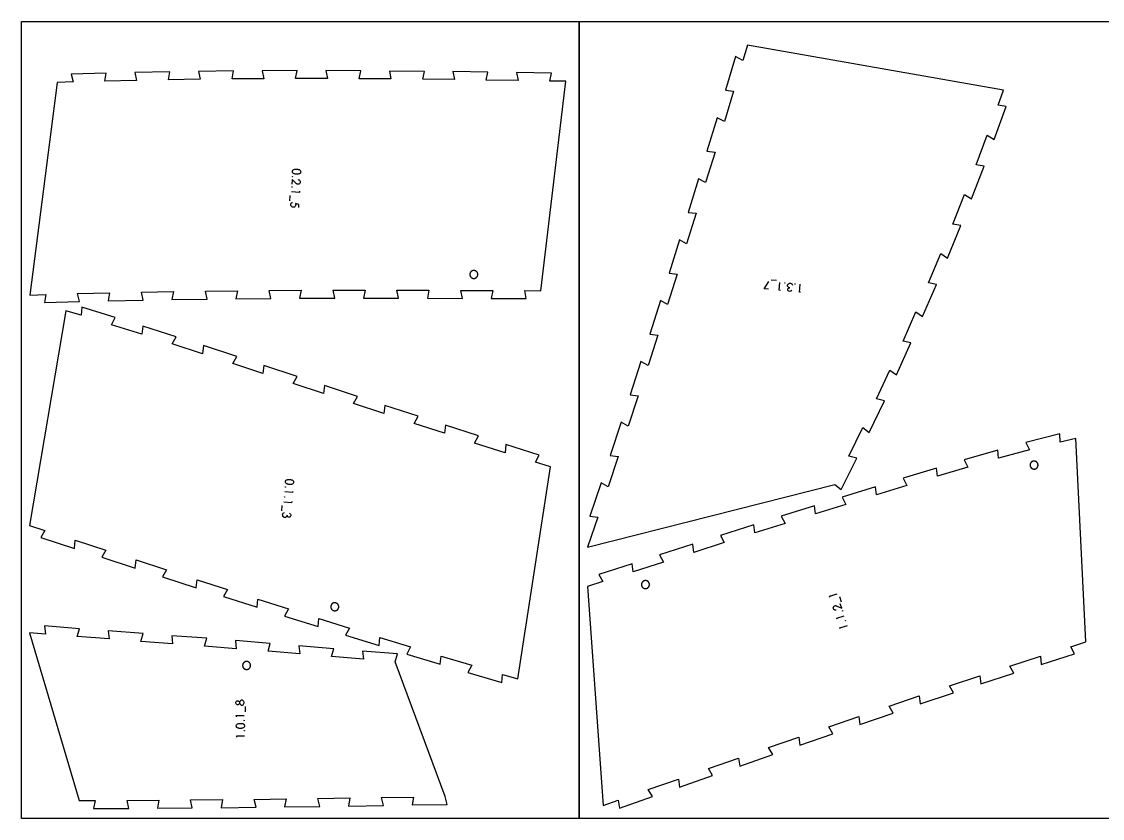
# Model space of a CAD drawing. Header units: millimetres. Extents: x 0 to 7990, y -6000 to -5000.
# Drawn here: x 0 to 1357, y -6000 to -5000 of the extents above; entities that cross this region are included whole.
import ezdxf

# ---------------------------------------------------------------- set-up
doc = ezdxf.new("R2010")
doc.units = ezdxf.units.MM
doc.header["$MEASUREMENT"] = 0
for name, color, linetype, true_color in [('Default', 18, 'Continuous', 0x000000), ('nest$l_engrave_text', 5, 'Continuous', 0x0000ff), ('nest$l_inner_cut', 3, 'Continuous', 0x00ff00), ('nest$l_outer_cut', 1, 'Continuous', 0xff0000)]:
    doc.layers.add(name, color=color, linetype=linetype, true_color=true_color)

msp = doc.modelspace()

# ---------------------------------------------------------------- linework, layer by layer
at = {"layer": 'Default'}
for points in [[(0, -6000), (0, -5000), (700, -5000), (700, -6000)], [(700, -6000), (700, -5000), (1400, -5000), (1400, -6000)]]:
    msp.add_lwpolyline(points, close=True, dxfattribs=at)
at = {"layer": 'nest$l_engrave_text'}
for points in [[(340.4, -5194.7), (340.3, -5194.9), (340.1, -5194.9), (340, -5194.9), (339.9, -5194.7), (340, -5194.5), (340.2, -5194.5), (340.3, -5194.6)], [(340.6, -5186.5), (341.1, -5186), (341.9, -5185.5), (342.9, -5185.2), (343, -5185.2), (343.2, -5185.2), (343.5, -5185.2), (344, -5185.1), (345.2, -5185.1), (346.5, -5185.3), (346.9, -5185.3), (347.3, -5185.4), (347.6, -5185.5), (347.7, -5185.5), (348.3, -5185.7), (348.8, -5186), (349.2, -5186.3), (349.5, -5186.5), (350, -5187.1), (350.2, -5187.8), (350.3, -5188.5), (350.2, -5189.3), (349.9, -5190), (349.4, -5190.5), (348.7, -5191), (348, -5191.2), (347.1, -5191.4), (346.4, -5191.4), (345.3, -5191.5), (344.3, -5191.4), (343.5, -5191.3), (342.7, -5191.1), (342.1, -5191), (341.5, -5190.6), (340.9, -5190.2), (340.5, -5189.7), (340.2, -5189.2), (340, -5188.6), (340, -5188), (340.1, -5187.2)], [(339.7, -5207.5), (339.7, -5207.6), (339.5, -5207.7), (339.3, -5207.6), (339.3, -5207.5), (339.3, -5207.3), (339.5, -5207.2), (339.7, -5207.3)], [(958.1, -5328.4), (958, -5328.4), (957.9, -5328.2), (958, -5328), (958.2, -5328), (958.3, -5328.1), (958.4, -5328.2), (958.3, -5328.4)], [(970.8, -5329.6), (970.7, -5329.5), (970.6, -5329.3), (970.7, -5329.1), (970.9, -5329.1), (971, -5329.2), (971.1, -5329.3), (971, -5329.5)], [(331.8, -5575.8), (332.3, -5575.3), (333.2, -5574.9), (334.2, -5574.6), (334.3, -5574.6), (334.5, -5574.6), (334.8, -5574.6), (335.2, -5574.5), (336.5, -5574.6), (337.7, -5574.8), (338.2, -5574.9), (338.5, -5575), (338.8, -5575), (338.9, -5575), (339.5, -5575.3), (340, -5575.6), (340.4, -5575.9), (340.7, -5576.1), (341.2, -5576.8), (341.4, -5577.5), (341.5, -5578.1), (341.3, -5579), (340.9, -5579.7), (340.5, -5580.1), (339.7, -5580.6), (339.1, -5580.8), (338.2, -5580.9), (337.4, -5581), (336.4, -5580.9), (335.4, -5580.8), (334.6, -5580.7), (333.8, -5580.5), (333.2, -5580.3), (332.6, -5580), (332, -5579.5), (331.6, -5579), (331.3, -5578.5), (331.2, -5577.9), (331.1, -5577.3), (331.3, -5576.5)], [(331.3, -5584), (331.2, -5584.2), (331.1, -5584.2), (330.9, -5584.2), (330.8, -5584), (330.9, -5583.8), (331.1, -5583.8), (331.3, -5583.9)], [(330.2, -5596.7), (330.1, -5596.9), (330, -5596.9), (329.8, -5596.9), (329.7, -5596.7), (329.8, -5596.5), (330, -5596.5), (330.2, -5596.6)], [(1030.2, -5739.6), (1030.2, -5739.4), (1030.3, -5739.3), (1030.5, -5739.3), (1030.6, -5739.5), (1030.6, -5739.7), (1030.5, -5739.8), (1030.3, -5739.8)], [(1034.1, -5751.8), (1034.1, -5751.6), (1034.3, -5751.5), (1034.4, -5751.5), (1034.6, -5751.6), (1034.5, -5751.8), (1034.4, -5751.9), (1034.2, -5751.9)], [(273.7, -5854.3), (273.7, -5855.1), (273.9, -5855.8), (274.2, -5856.5), (274.6, -5857.1), (275.2, -5857.6), (275.8, -5857.8), (276.5, -5857.9), (277.3, -5857.7), (278.1, -5857.4), (278.6, -5856.8), (279, -5856), (279.2, -5855.1), (279.2, -5854.3), (279, -5853.6), (278.7, -5853), (278.3, -5852.5), (277.7, -5852), (277.1, -5851.8), (276.4, -5851.7), (275.7, -5851.8), (275.2, -5852), (274.7, -5852.4), (274.4, -5852.7), (274, -5853.3), (273.8, -5853.9), (273.7, -5854.7), (273.6, -5855.5), (273.4, -5856), (272.8, -5856.7), (272.3, -5857.1), (271.7, -5857.4), (271.2, -5857.4), (270.8, -5857.4), (270.2, -5857.2), (269.6, -5856.7), (269.3, -5856.1), (269, -5855.5), (269, -5854.8), (269.1, -5854.1), (269.3, -5853.5), (269.7, -5853), (270.2, -5852.6), (270.8, -5852.4), (271.3, -5852.3), (271.8, -5852.4), (272.4, -5852.7), (273, -5853.2), (273.5, -5853.8)], [(279.4, -5885.4), (278.9, -5886), (278.1, -5886.5), (277.1, -5886.8), (277, -5886.9), (276.8, -5886.9), (276.5, -5886.9), (276, -5887), (274.8, -5887.1), (273.6, -5887.1), (273.1, -5887), (272.7, -5886.9), (272.5, -5886.9), (272.3, -5886.9), (271.7, -5886.7), (271.2, -5886.5), (270.7, -5886.2), (270.4, -5886), (269.9, -5885.4), (269.6, -5884.8), (269.5, -5884.1), (269.5, -5883.3), (269.8, -5882.5), (270.3, -5882), (271, -5881.5), (271.6, -5881.2), (272.5, -5881), (273.2, -5880.9), (274.2, -5880.8), (275.2, -5880.8), (276.1, -5880.8), (276.9, -5880.9), (277.5, -5881.1), (278.1, -5881.3), (278.7, -5881.8), (279.2, -5882.2), (279.5, -5882.7), (279.8, -5883.3), (279.8, -5883.9), (279.7, -5884.6)], [(279, -5877.2), (279, -5877), (279.2, -5876.9), (279.4, -5877), (279.4, -5877.2), (279.4, -5877.3), (279.2, -5877.4), (279, -5877.3)], [(279.2, -5889.9), (279.2, -5889.8), (279.4, -5889.7), (279.6, -5889.8), (279.6, -5889.9), (279.6, -5890.1), (279.4, -5890.2), (279.3, -5890.1)]]:
    msp.add_lwpolyline(points, close=True, dxfattribs=at)
for points in [[(347.1, -5198.3), (347.6, -5198.5), (348.2, -5198.7), (348.7, -5199.1), (349.1, -5199.5), (349.5, -5200.3), (349.7, -5201.3), (349.6, -5201.9), (349.5, -5202.4), (349.2, -5202.9), (348.8, -5203.4), (347.9, -5203.9), (347.3, -5204.1), (346.8, -5204.2), (345.9, -5203.9), (345.6, -5203.8), (345.4, -5203.8), (345.1, -5203.5), (339.7, -5198.2), (339.4, -5204)], [(336.7, -5218.2), (336.3, -5224.9)], [(348.8, -5212.8), (348.7, -5214.3), (338.9, -5213.7)], [(347.8, -5233.1), (348, -5229.4), (343.9, -5228.3), (344, -5228.9), (344.1, -5229.8), (344, -5230.6), (343.8, -5231.2), (343.5, -5231.8), (343.1, -5232.3), (342.5, -5232.7), (341.7, -5232.9), (341, -5232.9), (340.2, -5232.8), (339.4, -5232.5), (338.8, -5232), (338.2, -5231.3), (337.9, -5230.6), (337.8, -5229.7), (338, -5228.9), (338.3, -5228.1), (338.9, -5227.5), (339.4, -5227.2), (339.7, -5227.1), (339.9, -5227)], [(937.6, -5336), (932.1, -5335.5), (938, -5326.2)], [(947.6, -5325.1), (940.8, -5324.5)], [(952.5, -5337.3), (951, -5337.2), (951.9, -5327.4)], [(966.7, -5337), (966.1, -5337.8), (965.6, -5338.2), (964.8, -5338.5), (964, -5338.6), (963.1, -5338.4), (962.3, -5337.8), (961.8, -5337), (961.7, -5336.1), (962, -5335.3), (962.7, -5334.6), (963.5, -5334.2), (964.5, -5334.1), (963.1, -5333.6), (962.2, -5333), (961.6, -5332.2), (961.5, -5331.2), (961.6, -5330.5), (961.9, -5329.9), (962.2, -5329.4), (962.7, -5328.9), (963.9, -5328.4), (965.3, -5328.4), (966.1, -5328.6), (966.8, -5329.2), (967.2, -5329.8), (967.6, -5330.7)], [(977.9, -5339.5), (976.5, -5339.4), (977.3, -5329.7)], [(339.1, -5602.4), (338.9, -5603.8), (329.2, -5603)], [(340.2, -5589.7), (340, -5591.1), (330.3, -5590.3)], [(326.8, -5607.3), (326.2, -5614.1)], [(336.2, -5617.1), (337, -5617.8), (337.4, -5618.2), (337.8, -5619), (337.8, -5619.8), (337.6, -5620.7), (337, -5621.5), (336.3, -5622), (335.4, -5622.1), (334.5, -5621.8), (333.8, -5621.1), (333.4, -5620.3), (333.3, -5619.4), (332.8, -5620.7), (332.2, -5621.7), (331.4, -5622.2), (330.5, -5622.3), (329.7, -5622.2), (329.1, -5621.9), (328.6, -5621.6), (328.1, -5621.1), (327.7, -5619.9), (327.6, -5618.5), (327.8, -5617.7), (328.4, -5617), (329.1, -5616.6), (330, -5616.2)], [(1014.8, -5722.4), (1014.3, -5721), (1023.6, -5718)], [(1029.2, -5728.6), (1027.1, -5722.1)], [(1022.6, -5738.7), (1022.1, -5738.7), (1021.4, -5738.7), (1020.8, -5738.5), (1020.3, -5738.3), (1019.6, -5737.7), (1019.1, -5736.8), (1019, -5736.3), (1018.9, -5735.7), (1019, -5735.1), (1019.2, -5734.6), (1019.9, -5733.7), (1020.3, -5733.4), (1020.8, -5733.1), (1021.8, -5733), (1022.1, -5733), (1022.2, -5733), (1022.6, -5733.1), (1029.5, -5736.2), (1027.7, -5730.7)], [(1023.7, -5750), (1023.3, -5748.7), (1032.6, -5745.6)], [(1027.7, -5762.2), (1027.2, -5760.8), (1036.6, -5757.8)], [(281.2, -5866.3), (281.1, -5859.5)], [(269.6, -5872.5), (269.5, -5871), (279.3, -5870.9)], [(270, -5898), (270, -5896.6), (279.8, -5896.4)]]:
    msp.add_lwpolyline(points, dxfattribs=at)
at = {"layer": 'nest$l_inner_cut'}
for points in [[(567.4, -5322.3), (567.5, -5322.3), (567.7, -5322.3), (567.9, -5322.3), (568.1, -5322.3), (568.2, -5322.3), (568.4, -5322.3), (568.6, -5322.2), (568.7, -5322.2), (568.9, -5322.2), (569.1, -5322.1), (569.2, -5322.1), (569.4, -5322), (569.6, -5321.9), (569.7, -5321.9), (569.9, -5321.8), (570, -5321.7), (570.2, -5321.6), (570.3, -5321.5), (570.5, -5321.4), (570.6, -5321.3), (570.8, -5321.2), (570.9, -5321.1), (571, -5321), (571.1, -5320.9), (571.3, -5320.8), (571.4, -5320.6), (571.5, -5320.5), (571.6, -5320.4), (571.7, -5320.2), (571.8, -5320.1), (571.9, -5319.9), (572, -5319.8), (572.1, -5319.6), (572.1, -5319.5), (572.2, -5319.3), (572.3, -5319.2), (572.3, -5319), (572.4, -5318.8), (572.4, -5318.7), (572.5, -5318.5), (572.5, -5318.3), (572.6, -5318.2), (572.6, -5318), (572.6, -5317.8), (572.6, -5317.6), (572.6, -5317.5), (572.6, -5317.3), (572.6, -5317.1), (572.6, -5316.9), (572.6, -5316.8), (572.6, -5316.6), (572.5, -5316.4), (572.5, -5316.3), (572.5, -5316.1), (572.4, -5315.9), (572.4, -5315.8), (572.3, -5315.6), (572.2, -5315.4), (572.2, -5315.3), (572.1, -5315.1), (572, -5315), (571.9, -5314.8), (571.8, -5314.7), (571.8, -5314.5), (571.7, -5314.4), (571.5, -5314.2), (571.4, -5314.1), (571.3, -5314), (571.2, -5313.8), (571.1, -5313.7), (571, -5313.6), (570.8, -5313.5), (570.7, -5313.4), (570.5, -5313.3), (570.4, -5313.2), (570.3, -5313.1), (570.1, -5313), (570, -5312.9), (569.8, -5312.8), (569.6, -5312.8), (569.5, -5312.7), (569.3, -5312.6), (569.2, -5312.6), (569, -5312.5), (568.8, -5312.5), (568.7, -5312.4), (568.5, -5312.4), (568.3, -5312.4), (568.1, -5312.4), (568, -5312.3), (567.8, -5312.3), (567.6, -5312.3), (567.5, -5312.3), (567.3, -5312.3), (567.1, -5312.4), (566.9, -5312.4), (566.8, -5312.4), (566.6, -5312.4), (566.4, -5312.5), (566.3, -5312.5), (566.1, -5312.6), (565.9, -5312.6), (565.8, -5312.7), (565.6, -5312.8), (565.4, -5312.8), (565.3, -5312.9), (565.1, -5313), (565, -5313.1), (564.8, -5313.2), (564.7, -5313.3), (564.6, -5313.4), (564.4, -5313.5), (564.3, -5313.6), (564.2, -5313.7), (564, -5313.8), (563.9, -5314), (563.8, -5314.1), (563.7, -5314.2), (563.6, -5314.4), (563.5, -5314.5), (563.4, -5314.7), (563.3, -5314.8), (563.2, -5315), (563.1, -5315.1), (563.1, -5315.3), (563, -5315.4), (562.9, -5315.6), (562.9, -5315.8), (562.8, -5315.9), (562.8, -5316.1), (562.7, -5316.3), (562.7, -5316.4), (562.7, -5316.6), (562.7, -5316.8), (562.6, -5316.9), (562.6, -5317.1), (562.6, -5317.3), (562.6, -5317.5), (562.6, -5317.6), (562.6, -5317.8), (562.7, -5318), (562.7, -5318.2), (562.7, -5318.3), (562.8, -5318.5), (562.8, -5318.7), (562.9, -5318.8), (562.9, -5319), (563, -5319.2), (563, -5319.3), (563.1, -5319.5), (563.2, -5319.6), (563.3, -5319.8), (563.4, -5319.9), (563.4, -5320.1), (563.5, -5320.2), (563.6, -5320.4), (563.8, -5320.5), (563.9, -5320.6), (564, -5320.8), (564.1, -5320.9), (564.2, -5321), (564.4, -5321.1), (564.5, -5321.2), (564.6, -5321.3), (564.8, -5321.4), (564.9, -5321.5), (565.1, -5321.6), (565.2, -5321.7), (565.4, -5321.8), (565.5, -5321.9), (565.7, -5321.9), (565.8, -5322), (566, -5322.1), (566.2, -5322.1), (566.3, -5322.2), (566.5, -5322.2), (566.7, -5322.2), (566.8, -5322.3), (567, -5322.3), (567.2, -5322.3)], [(1269.4, -5551.8), (1269.2, -5551.9), (1269, -5551.9), (1268.9, -5552), (1268.7, -5552.1), (1268.6, -5552.2), (1268.4, -5552.2), (1268.3, -5552.3), (1268.1, -5552.4), (1268, -5552.5), (1267.8, -5552.6), (1267.7, -5552.7), (1267.6, -5552.8), (1267.5, -5553), (1267.3, -5553.1), (1267.2, -5553.2), (1267.1, -5553.3), (1267, -5553.5), (1266.9, -5553.6), (1266.8, -5553.8), (1266.7, -5553.9), (1266.6, -5554.1), (1266.5, -5554.2), (1266.4, -5554.4), (1266.4, -5554.5), (1266.3, -5554.7), (1266.2, -5554.8), (1266.2, -5555), (1266.1, -5555.2), (1266.1, -5555.3), (1266, -5555.5), (1266, -5555.7), (1266, -5555.8), (1265.9, -5556), (1265.9, -5556.2), (1265.9, -5556.4), (1265.9, -5556.5), (1265.9, -5556.7), (1265.9, -5556.9), (1265.9, -5557.1), (1266, -5557.2), (1266, -5557.4), (1266, -5557.6), (1266.1, -5557.7), (1266.1, -5557.9), (1266.1, -5558.1), (1266.2, -5558.2), (1266.3, -5558.4), (1266.3, -5558.6), (1266.4, -5558.7), (1266.5, -5558.9), (1266.6, -5559), (1266.6, -5559.2), (1266.7, -5559.3), (1266.8, -5559.5), (1266.9, -5559.6), (1267.1, -5559.7), (1267.2, -5559.9), (1267.3, -5560), (1267.4, -5560.1), (1267.5, -5560.2), (1267.7, -5560.4), (1267.8, -5560.5), (1267.9, -5560.6), (1268.1, -5560.7), (1268.2, -5560.8), (1268.4, -5560.9), (1268.5, -5561), (1268.7, -5561), (1268.8, -5561.1), (1269, -5561.2), (1269.1, -5561.2), (1269.3, -5561.3), (1269.5, -5561.4), (1269.6, -5561.4), (1269.8, -5561.4), (1270, -5561.5), (1270.1, -5561.5), (1270.3, -5561.5), (1270.5, -5561.6), (1270.7, -5561.6), (1270.8, -5561.6), (1271, -5561.6), (1271.2, -5561.6), (1271.4, -5561.5), (1271.5, -5561.5), (1271.7, -5561.5), (1271.9, -5561.5), (1272, -5561.4), (1272.2, -5561.4), (1272.4, -5561.3), (1272.5, -5561.3), (1272.7, -5561.2), (1272.9, -5561.2), (1273, -5561.1), (1273.2, -5561), (1273.3, -5560.9), (1273.5, -5560.9), (1273.6, -5560.8), (1273.8, -5560.7), (1273.9, -5560.6), (1274.1, -5560.5), (1274.2, -5560.3), (1274.3, -5560.2), (1274.4, -5560.1), (1274.6, -5560), (1274.7, -5559.9), (1274.8, -5559.7), (1274.9, -5559.6), (1275, -5559.5), (1275.1, -5559.3), (1275.2, -5559.2), (1275.3, -5559), (1275.4, -5558.9), (1275.4, -5558.7), (1275.5, -5558.5), (1275.6, -5558.4), (1275.6, -5558.2), (1275.7, -5558.1), (1275.7, -5557.9), (1275.8, -5557.7), (1275.8, -5557.6), (1275.8, -5557.4), (1275.9, -5557.2), (1275.9, -5557), (1275.9, -5556.9), (1275.9, -5556.7), (1275.9, -5556.5), (1275.9, -5556.3), (1275.9, -5556.2), (1275.9, -5556), (1275.9, -5555.8), (1275.8, -5555.7), (1275.8, -5555.5), (1275.8, -5555.3), (1275.7, -5555.1), (1275.7, -5555), (1275.6, -5554.8), (1275.5, -5554.7), (1275.5, -5554.5), (1275.4, -5554.3), (1275.3, -5554.2), (1275.2, -5554), (1275.1, -5553.9), (1275, -5553.7), (1274.9, -5553.6), (1274.8, -5553.5), (1274.7, -5553.3), (1274.6, -5553.2), (1274.5, -5553.1), (1274.4, -5553), (1274.2, -5552.8), (1274.1, -5552.7), (1274, -5552.6), (1273.8, -5552.5), (1273.7, -5552.4), (1273.5, -5552.3), (1273.4, -5552.2), (1273.2, -5552.1), (1273.1, -5552.1), (1272.9, -5552), (1272.8, -5551.9), (1272.6, -5551.9), (1272.4, -5551.8), (1272.3, -5551.8), (1272.1, -5551.7), (1271.9, -5551.7), (1271.8, -5551.6), (1271.6, -5551.6), (1271.4, -5551.6), (1271.3, -5551.6), (1271.1, -5551.6), (1270.9, -5551.6), (1270.7, -5551.6), (1270.6, -5551.6), (1270.4, -5551.6), (1270.2, -5551.6), (1270, -5551.6), (1269.9, -5551.7), (1269.7, -5551.7), (1269.5, -5551.8)], [(781.5, -5701.8), (781.4, -5701.9), (781.2, -5701.9), (781.1, -5702), (780.9, -5702.1), (780.7, -5702.1), (780.6, -5702.2), (780.4, -5702.3), (780.3, -5702.4), (780.2, -5702.5), (780, -5702.6), (779.9, -5702.7), (779.8, -5702.8), (779.6, -5703), (779.5, -5703.1), (779.4, -5703.2), (779.3, -5703.3), (779.2, -5703.5), (779.1, -5703.6), (779, -5703.7), (778.9, -5703.9), (778.8, -5704), (778.7, -5704.2), (778.6, -5704.3), (778.5, -5704.5), (778.5, -5704.7), (778.4, -5704.8), (778.3, -5705), (778.3, -5705.2), (778.2, -5705.3), (778.2, -5705.5), (778.2, -5705.7), (778.1, -5705.8), (778.1, -5706), (778.1, -5706.2), (778.1, -5706.3), (778.1, -5706.5), (778.1, -5706.7), (778.1, -5706.9), (778.1, -5707), (778.1, -5707.2), (778.2, -5707.4), (778.2, -5707.6), (778.2, -5707.7), (778.3, -5707.9), (778.3, -5708.1), (778.4, -5708.2), (778.4, -5708.4), (778.5, -5708.5), (778.6, -5708.7), (778.7, -5708.9), (778.7, -5709), (778.8, -5709.2), (778.9, -5709.3), (779, -5709.5), (779.1, -5709.6), (779.2, -5709.7), (779.3, -5709.9), (779.5, -5710), (779.6, -5710.1), (779.7, -5710.2), (779.8, -5710.3), (780, -5710.5), (780.1, -5710.6), (780.2, -5710.7), (780.4, -5710.8), (780.5, -5710.9), (780.7, -5710.9), (780.8, -5711), (781, -5711.1), (781.2, -5711.2), (781.3, -5711.2), (781.5, -5711.3), (781.6, -5711.3), (781.8, -5711.4), (782, -5711.4), (782.1, -5711.5), (782.3, -5711.5), (782.5, -5711.5), (782.7, -5711.5), (782.8, -5711.5), (783, -5711.6), (783.2, -5711.6), (783.4, -5711.5), (783.5, -5711.5), (783.7, -5711.5), (783.9, -5711.5), (784, -5711.5), (784.2, -5711.4), (784.4, -5711.4), (784.6, -5711.3), (784.7, -5711.3), (784.9, -5711.2), (785, -5711.2), (785.2, -5711.1), (785.4, -5711), (785.5, -5710.9), (785.7, -5710.8), (785.8, -5710.8), (786, -5710.7), (786.1, -5710.6), (786.2, -5710.4), (786.4, -5710.3), (786.5, -5710.2), (786.6, -5710.1), (786.7, -5710), (786.9, -5709.8), (787, -5709.7), (787.1, -5709.6), (787.2, -5709.4), (787.3, -5709.3), (787.4, -5709.1), (787.5, -5709), (787.5, -5708.8), (787.6, -5708.7), (787.7, -5708.5), (787.7, -5708.4), (787.8, -5708.2), (787.9, -5708), (787.9, -5707.9), (788, -5707.7), (788, -5707.5), (788, -5707.4), (788, -5707.2), (788.1, -5707), (788.1, -5706.9), (788.1, -5706.7), (788.1, -5706.5), (788.1, -5706.3), (788.1, -5706.2), (788.1, -5706), (788, -5705.8), (788, -5705.6), (788, -5705.5), (787.9, -5705.3), (787.9, -5705.1), (787.8, -5705), (787.8, -5704.8), (787.7, -5704.6), (787.6, -5704.5), (787.6, -5704.3), (787.5, -5704.2), (787.4, -5704), (787.3, -5703.9), (787.2, -5703.7), (787.1, -5703.6), (787, -5703.5), (786.9, -5703.3), (786.8, -5703.2), (786.7, -5703.1), (786.5, -5702.9), (786.4, -5702.8), (786.3, -5702.7), (786.1, -5702.6), (786, -5702.5), (785.9, -5702.4), (785.7, -5702.3), (785.6, -5702.2), (785.4, -5702.1), (785.3, -5702.1), (785.1, -5702), (784.9, -5701.9), (784.8, -5701.9), (784.6, -5701.8), (784.5, -5701.7), (784.3, -5701.7), (784.1, -5701.7), (783.9, -5701.6), (783.8, -5701.6), (783.6, -5701.6), (783.4, -5701.6), (783.3, -5701.6), (783.1, -5701.6), (782.9, -5701.6), (782.7, -5701.6), (782.6, -5701.6), (782.4, -5701.6), (782.2, -5701.6), (782, -5701.7), (781.9, -5701.7), (781.7, -5701.7)], [(392.7, -5739.4), (392.8, -5739.4), (393, -5739.4), (393.2, -5739.4), (393.3, -5739.4), (393.5, -5739.4), (393.7, -5739.4), (393.9, -5739.4), (394, -5739.3), (394.2, -5739.3), (394.4, -5739.3), (394.5, -5739.2), (394.7, -5739.2), (394.9, -5739.1), (395, -5739), (395.2, -5739), (395.3, -5738.9), (395.5, -5738.8), (395.6, -5738.7), (395.8, -5738.6), (395.9, -5738.5), (396.1, -5738.4), (396.2, -5738.3), (396.4, -5738.2), (396.5, -5738.1), (396.6, -5738), (396.7, -5737.8), (396.8, -5737.7), (397, -5737.6), (397.1, -5737.5), (397.2, -5737.3), (397.3, -5737.2), (397.4, -5737), (397.4, -5736.9), (397.5, -5736.7), (397.6, -5736.6), (397.7, -5736.4), (397.7, -5736.2), (397.8, -5736.1), (397.9, -5735.9), (397.9, -5735.8), (398, -5735.6), (398, -5735.4), (398, -5735.2), (398, -5735.1), (398.1, -5734.9), (398.1, -5734.7), (398.1, -5734.6), (398.1, -5734.4), (398.1, -5734.2), (398.1, -5734), (398.1, -5733.9), (398, -5733.7), (398, -5733.5), (398, -5733.3), (397.9, -5733.2), (397.9, -5733), (397.8, -5732.8), (397.8, -5732.7), (397.7, -5732.5), (397.6, -5732.4), (397.6, -5732.2), (397.5, -5732), (397.4, -5731.9), (397.3, -5731.7), (397.2, -5731.6), (397.1, -5731.5), (397, -5731.3), (396.9, -5731.2), (396.8, -5731.1), (396.7, -5730.9), (396.5, -5730.8), (396.4, -5730.7), (396.3, -5730.6), (396.2, -5730.5), (396, -5730.4), (395.9, -5730.3), (395.7, -5730.2), (395.6, -5730.1), (395.4, -5730), (395.3, -5729.9), (395.1, -5729.8), (395, -5729.8), (394.8, -5729.7), (394.6, -5729.7), (394.5, -5729.6), (394.3, -5729.6), (394.1, -5729.5), (394, -5729.5), (393.8, -5729.5), (393.6, -5729.4), (393.4, -5729.4), (393.3, -5729.4), (393.1, -5729.4), (392.9, -5729.4), (392.7, -5729.4), (392.6, -5729.4), (392.4, -5729.5), (392.2, -5729.5), (392.1, -5729.5), (391.9, -5729.6), (391.7, -5729.6), (391.6, -5729.7), (391.4, -5729.7), (391.2, -5729.8), (391.1, -5729.8), (390.9, -5729.9), (390.8, -5730), (390.6, -5730.1), (390.5, -5730.2), (390.3, -5730.3), (390.2, -5730.4), (390, -5730.5), (389.9, -5730.6), (389.8, -5730.7), (389.6, -5730.8), (389.5, -5730.9), (389.4, -5731.1), (389.3, -5731.2), (389.2, -5731.3), (389.1, -5731.5), (389, -5731.6), (388.9, -5731.7), (388.8, -5731.9), (388.7, -5732), (388.6, -5732.2), (388.5, -5732.4), (388.5, -5732.5), (388.4, -5732.7), (388.3, -5732.8), (388.3, -5733), (388.2, -5733.2), (388.2, -5733.3), (388.2, -5733.5), (388.1, -5733.7), (388.1, -5733.9), (388.1, -5734), (388.1, -5734.2), (388.1, -5734.4), (388.1, -5734.5), (388.1, -5734.7), (388.1, -5734.9), (388.1, -5735.1), (388.2, -5735.2), (388.2, -5735.4), (388.2, -5735.6), (388.3, -5735.7), (388.3, -5735.9), (388.4, -5736.1), (388.4, -5736.2), (388.5, -5736.4), (388.6, -5736.6), (388.6, -5736.7), (388.7, -5736.9), (388.8, -5737), (388.9, -5737.2), (389, -5737.3), (389.1, -5737.4), (389.2, -5737.6), (389.3, -5737.7), (389.4, -5737.8), (389.6, -5738), (389.7, -5738.1), (389.8, -5738.2), (390, -5738.3), (390.1, -5738.4), (390.2, -5738.5), (390.4, -5738.6), (390.5, -5738.7), (390.7, -5738.8), (390.8, -5738.9), (391, -5739), (391.1, -5739), (391.3, -5739.1), (391.5, -5739.1), (391.6, -5739.2), (391.8, -5739.3), (392, -5739.3), (392.1, -5739.3), (392.3, -5739.4), (392.5, -5739.4)], [(282.3, -5803.1), (282.2, -5803.1), (282, -5803.1), (281.8, -5803.1), (281.6, -5803.1), (281.5, -5803.2), (281.3, -5803.2), (281.1, -5803.2), (281, -5803.3), (280.8, -5803.4), (280.6, -5803.4), (280.5, -5803.5), (280.3, -5803.5), (280.2, -5803.6), (280, -5803.7), (279.9, -5803.8), (279.7, -5803.9), (279.6, -5804), (279.4, -5804.1), (279.3, -5804.2), (279.2, -5804.3), (279, -5804.4), (278.9, -5804.5), (278.8, -5804.7), (278.7, -5804.8), (278.5, -5804.9), (278.4, -5805.1), (278.3, -5805.2), (278.2, -5805.3), (278.1, -5805.5), (278.1, -5805.6), (278, -5805.8), (277.9, -5805.9), (277.8, -5806.1), (277.8, -5806.3), (277.7, -5806.4), (277.6, -5806.6), (277.6, -5806.8), (277.6, -5806.9), (277.5, -5807.1), (277.5, -5807.3), (277.5, -5807.4), (277.4, -5807.6), (277.4, -5807.8), (277.4, -5808), (277.4, -5808.1), (277.4, -5808.3), (277.4, -5808.5), (277.4, -5808.6), (277.5, -5808.8), (277.5, -5809), (277.5, -5809.2), (277.6, -5809.3), (277.6, -5809.5), (277.7, -5809.7), (277.7, -5809.8), (277.8, -5810), (277.9, -5810.1), (277.9, -5810.3), (278, -5810.5), (278.1, -5810.6), (278.2, -5810.8), (278.3, -5810.9), (278.4, -5811), (278.5, -5811.2), (278.6, -5811.3), (278.7, -5811.4), (278.8, -5811.6), (279, -5811.7), (279.1, -5811.8), (279.2, -5811.9), (279.4, -5812), (279.5, -5812.1), (279.6, -5812.2), (279.8, -5812.3), (279.9, -5812.4), (280.1, -5812.5), (280.2, -5812.6), (280.4, -5812.7), (280.6, -5812.7), (280.7, -5812.8), (280.9, -5812.8), (281, -5812.9), (281.2, -5812.9), (281.4, -5813), (281.6, -5813), (281.7, -5813), (281.9, -5813.1), (282.1, -5813.1), (282.2, -5813.1), (282.4, -5813.1), (282.6, -5813.1), (282.8, -5813.1), (282.9, -5813.1), (283.1, -5813), (283.3, -5813), (283.5, -5813), (283.6, -5812.9), (283.8, -5812.9), (284, -5812.8), (284.1, -5812.8), (284.3, -5812.7), (284.4, -5812.7), (284.6, -5812.6), (284.8, -5812.5), (284.9, -5812.4), (285.1, -5812.3), (285.2, -5812.2), (285.3, -5812.1), (285.5, -5812), (285.6, -5811.9), (285.7, -5811.8), (285.9, -5811.7), (286, -5811.6), (286.1, -5811.4), (286.2, -5811.3), (286.3, -5811.2), (286.4, -5811), (286.5, -5810.9), (286.6, -5810.8), (286.7, -5810.6), (286.8, -5810.5), (286.9, -5810.3), (287, -5810.1), (287, -5810), (287.1, -5809.8), (287.2, -5809.7), (287.2, -5809.5), (287.3, -5809.3), (287.3, -5809.2), (287.3, -5809), (287.4, -5808.8), (287.4, -5808.6), (287.4, -5808.5), (287.4, -5808.3), (287.4, -5808.1), (287.4, -5808), (287.4, -5807.8), (287.4, -5807.6), (287.4, -5807.4), (287.3, -5807.3), (287.3, -5807.1), (287.3, -5806.9), (287.2, -5806.8), (287.2, -5806.6), (287.1, -5806.4), (287.1, -5806.3), (287, -5806.1), (286.9, -5805.9), (286.9, -5805.8), (286.8, -5805.6), (286.7, -5805.5), (286.6, -5805.3), (286.5, -5805.2), (286.4, -5805.1), (286.3, -5804.9), (286.2, -5804.8), (286.1, -5804.7), (285.9, -5804.5), (285.8, -5804.4), (285.7, -5804.3), (285.5, -5804.2), (285.4, -5804.1), (285.3, -5804), (285.1, -5803.9), (285, -5803.8), (284.8, -5803.7), (284.7, -5803.6), (284.5, -5803.5), (284.4, -5803.5), (284.2, -5803.4), (284, -5803.4), (283.9, -5803.3), (283.7, -5803.2), (283.5, -5803.2), (283.4, -5803.2), (283.2, -5803.1), (283, -5803.1), (282.8, -5803.1), (282.7, -5803.1), (282.5, -5803.1)]]:
    msp.add_lwpolyline(points, close=True, dxfattribs=at)
at = {"layer": 'nest$l_outer_cut'}
for points in [[(911, -5029.5), (905.3, -5048.7), (896.3, -5043.9), (883.7, -5086.2), (893.8, -5087.1), (882.2, -5125.5), (873.2, -5120.7), (860.3, -5162.8), (870.5, -5163.8), (858.6, -5202.1), (849.7, -5197.3), (836.6, -5239.4), (846.7, -5240.4), (834.8, -5278.7), (825.9, -5273.8), (812.7, -5315.9), (822.8, -5317), (810.7, -5355.2), (801.8, -5350.2), (788.5, -5392.3), (798.6, -5393.4), (786.3, -5431.6), (777.4, -5426.6), (763.8, -5468.5), (774, -5469.7), (761.5, -5507.8), (752.6, -5502.7), (738.8, -5544.6), (748.9, -5545.8), (736.1, -5583.9), (727.3, -5578.7), (713.1, -5620.5), (723.2, -5621.8), (710.2, -5659.7), (1020.7, -5581.1), (1028.7, -5587.4), (1048.3, -5548.1), (1038.5, -5545.4), (1056, -5509.5), (1064.1, -5515.6), (1083, -5476), (1073.1, -5473.5), (1089.9, -5437.3), (1098.2, -5443.2), (1116.3, -5403.2), (1106.4, -5400.9), (1122.5, -5364.4), (1130.9, -5370.2), (1148.3, -5329.9), (1138.3, -5327.8), (1153.8, -5291), (1162.3, -5296.7), (1178.9, -5256), (1168.9, -5254.1), (1183.7, -5217), (1192.3, -5222.5), (1208.2, -5181.6), (1198.2, -5179.8), (1212.2, -5142.5), (1220.9, -5147.8), (1236, -5106.5), (1225.9, -5105), (1232.6, -5086.2)], [(10.2, -5343.3), (30.3, -5342.6), (28.6, -5352.7), (72.7, -5351.3), (70.3, -5341.4), (110.4, -5340.4), (108.6, -5350.4), (152.7, -5349.5), (150.5, -5339.6), (190.6, -5338.9), (188.7, -5348.9), (232.8, -5348.3), (230.7, -5338.3), (270.8, -5337.8), (268.8, -5347.9), (312.9, -5347.5), (310.8, -5337.5), (350.9, -5337.2), (349, -5347.2), (393.1, -5347.1), (391, -5337.1), (431.1, -5337), (429.1, -5347), (473.2, -5347.1), (471.2, -5337.1), (511.3, -5337.1), (509.3, -5347.1), (553.4, -5347.3), (551.4, -5337.3), (591.5, -5337.4), (589.4, -5347.4), (633.5, -5347.6), (631.6, -5337.6), (651.6, -5337.7), (683, -5074.9), (663.1, -5074.6), (665.2, -5064.6), (621.3, -5064), (623.2, -5074), (583.3, -5073.4), (585.4, -5063.4), (541.5, -5062.8), (543.4, -5072.8), (503.5, -5072.4), (505.6, -5062.4), (461.7, -5062), (463.6, -5072), (423.7, -5071.7), (425.7, -5061.7), (381.8, -5061.5), (383.8, -5071.5), (343.9, -5071.5), (345.9, -5061.5), (302, -5061.6), (304, -5071.6), (264.1, -5071.9), (266, -5061.9), (222.1, -5062.4), (224.2, -5072.3), (184.3, -5072.9), (186.1, -5062.9), (142.3, -5063.7), (144.4, -5073.7), (104.6, -5074.6), (106.3, -5064.6), (62.4, -5065.8), (64.7, -5075.7), (44.7, -5076.3)], [(664, -5558.9), (644.9, -5553), (649.8, -5544), (607.9, -5530.8), (606.8, -5541), (568.7, -5528.9), (573.7, -5520), (531.9, -5506.5), (530.7, -5516.6), (492.7, -5504.2), (497.7, -5495.3), (456, -5481.6), (454.7, -5491.8), (416.8, -5479.2), (421.8, -5470.4), (380.1, -5456.6), (378.9, -5466.7), (340.9, -5454.1), (346, -5445.3), (304.2, -5431.5), (303, -5441.6), (265, -5429.2), (270, -5420.3), (228.2, -5406.7), (227, -5416.8), (189, -5404.5), (193.9, -5395.6), (152, -5382.3), (150.9, -5392.4), (112.8, -5380.4), (117.6, -5371.5), (75.6, -5358.5), (74.6, -5368.6), (55.5, -5362.8), (10.1, -5632.4), (29.2, -5638.6), (24.2, -5647.5), (66.2, -5661.1), (67.4, -5650.9), (105.6, -5663.3), (100.6, -5672.2), (142.6, -5685.8), (143.8, -5675.7), (182, -5688.1), (177, -5697), (219, -5710.6), (220.2, -5700.4), (258.4, -5712.7), (253.4, -5721.6), (295.5, -5735.1), (296.6, -5724.9), (334.9, -5737.1), (330, -5746), (372.1, -5759.3), (373.2, -5749.1), (411.5, -5761.1), (406.6, -5770.1), (448.8, -5783.1), (449.8, -5773), (488.2, -5784.7), (483.4, -5793.7), (525.6, -5806.5), (526.6, -5796.4), (565.1, -5807.9), (560.3, -5817), (602.7, -5829.5), (603.6, -5819.3), (622.8, -5825)], [(1323.3, -5523.1), (1303.8, -5527.7), (1303.3, -5517.5), (1260.6, -5528.2), (1265, -5537.4), (1226.4, -5547.9), (1225.5, -5537.8), (1183.2, -5550), (1187.9, -5559), (1149.5, -5570.5), (1148.5, -5560.3), (1106.4, -5573.2), (1111.3, -5582.1), (1073, -5594), (1071.9, -5583.8), (1029.9, -5596.9), (1034.8, -5605.9), (996.6, -5617.8), (995.5, -5607.7), (953.5, -5620.9), (958.4, -5629.8), (920.2, -5641.8), (919.1, -5631.7), (877.1, -5645), (882, -5653.9), (843.9, -5666.1), (842.7, -5655.9), (800.8, -5669.3), (805.8, -5678.3), (767.6, -5690.5), (766.5, -5680.4), (724.6, -5693.9), (729.6, -5702.8), (710.5, -5709), (730.1, -5983.7), (749, -5977.1), (750.4, -5987.2), (791.9, -5972.7), (786.7, -5963.9), (824.5, -5950.7), (825.9, -5960.8), (867.4, -5946.3), (862.2, -5937.5), (900, -5924.4), (901.4, -5934.5), (942.9, -5920), (937.7, -5911.2), (975.5, -5898.1), (976.9, -5908.2), (1018.4, -5893.8), (1013.3, -5885), (1051.1, -5872), (1052.4, -5882.1), (1094, -5867.9), (1088.9, -5859.1), (1126.8, -5846.3), (1128.1, -5856.4), (1169.8, -5842.5), (1164.7, -5833.6), (1202.7, -5821.1), (1203.9, -5831.2), (1245.7, -5817.7), (1240.7, -5808.8), (1278.8, -5796.6), (1279.9, -5806.7), (1321.8, -5793.5), (1316.9, -5784.5), (1336, -5778.6)], [(72.4, -5977.6), (92.4, -5977.6), (90.4, -5987.6), (134.4, -5987.4), (132.3, -5977.4), (172.3, -5977.2), (170.4, -5987.2), (214.3, -5986.9), (212.2, -5976.9), (252.2, -5976.5), (250.3, -5986.6), (294.3, -5986.1), (292.1, -5976.1), (332.1, -5975.6), (330.2, -5985.6), (374.2, -5985), (372, -5975), (412, -5974.4), (410.2, -5984.5), (454.1, -5983.8), (451.9, -5973.8), (491.9, -5973.2), (490.1, -5983.2), (534, -5982.5), (531.8, -5972.5), (468.9, -5803.4), (471.8, -5793.6), (427.9, -5790), (429, -5800.1), (389.1, -5796.8), (392, -5787), (348.1, -5783.3), (349.3, -5793.5), (309.4, -5790.2), (312.2, -5780.4), (268.3, -5776.9), (269.5, -5787), (229.5, -5783.9), (232.3, -5774), (188.4, -5770.7), (189.6, -5780.8), (149.7, -5777.8), (152.4, -5768), (108.5, -5764.7), (109.8, -5774.8), (69.9, -5771.8), (72.7, -5762), (28.8, -5758.5), (30, -5768.6), (10, -5767)]]:
    msp.add_lwpolyline(points, close=True, dxfattribs=at)

doc.saveas('drawing.dxf')
